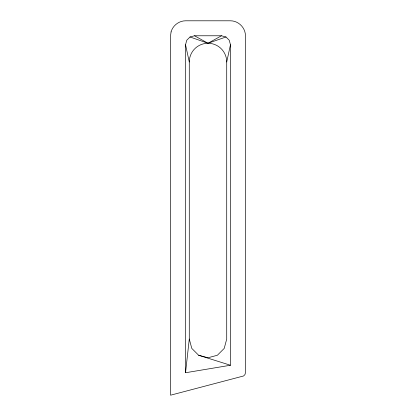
<?xml version="1.0" encoding="UTF-8"?>
<svg xmlns="http://www.w3.org/2000/svg" width="416" height="416" viewBox="0 0 416 416"><rect width="100%" height="100%" fill="white"/><g stroke="black" fill="none" stroke-linecap="round" stroke-linejoin="round"><path stroke-width="0.62" d="M185.536 372.736L189.28 339.04L189.28 61.984L185.536 44.762L186.742 40.269L190.029 36.982L194.522 35.776L221.478 35.776L225.971 36.982L229.258 40.269L230.464 44.762L230.464 365.248L185.536 372.736L185.536 44.762M189.28 339.04L191.786 348.4L198.64 355.254L208 357.76L217.36 355.254L224.214 348.4L226.72 339.04L226.72 61.984L230.464 44.762M221.478 35.776L208 43.264A18.72 18.72 0 0 0 189.28 61.984M225.971 36.982L208 43.264L190.029 36.982M198.64 355.254L230.464 365.248M194.522 35.776L208 43.264A18.72 18.72 0 0 1 226.72 61.984M171.07 31.902L170.56 35.776L170.56 395.2L243.568 375.981L244.941 374.608L245.44 372.736L245.44 35.776C245.492 27.763 238.477 20.748 230.464 20.8L185.536 20.8C178.916 20.836 172.822 25.516 171.07 31.902"/></g></svg>
